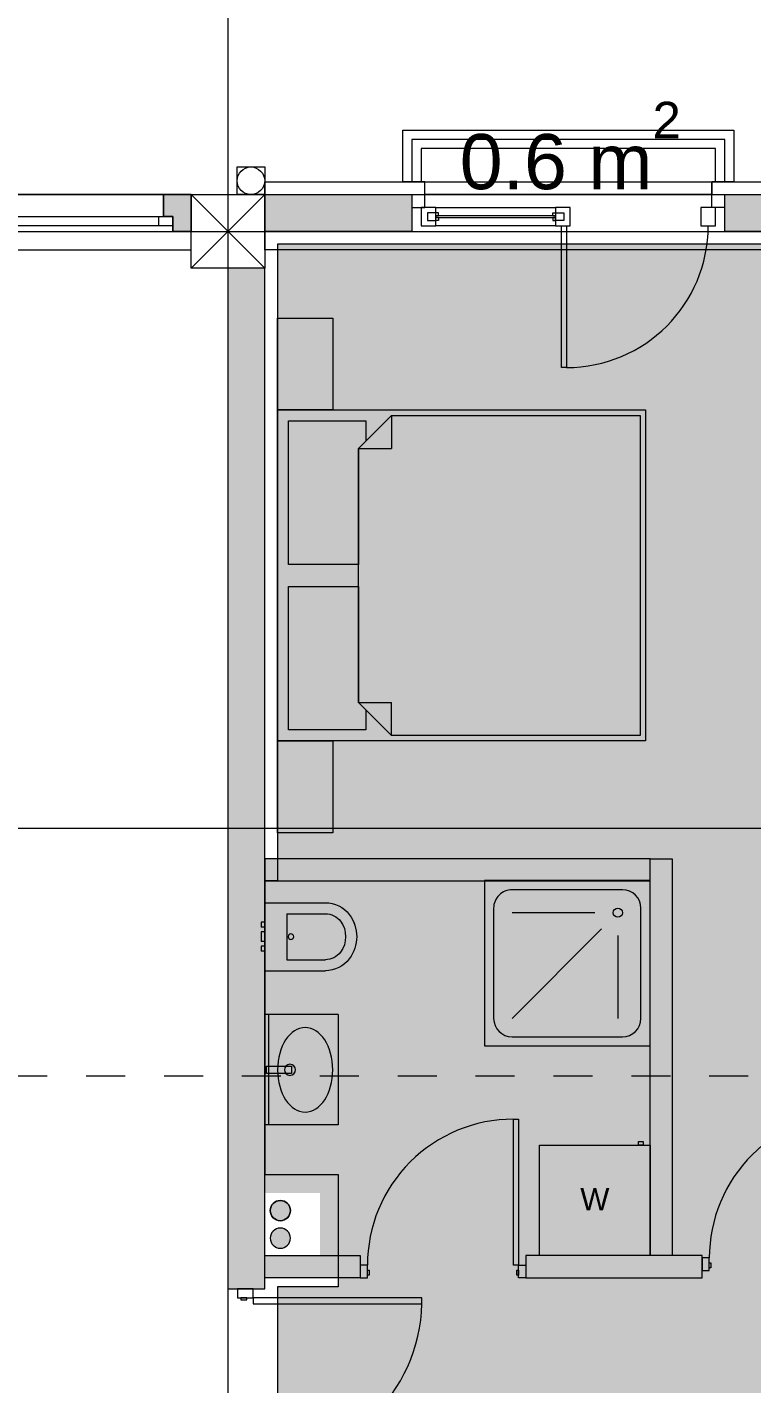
# Model space of a CAD drawing. Header units: millimetres. Extents: x 475159934 to 476245151, y 4620917055 to 4621447368.
# Drawn here: x 475246133 to 475250072, y 4621050405 to 4621057783 of the extents above; entities that cross this region are included whole.
import ezdxf
from ezdxf.enums import TextEntityAlignment as Align

# ---------------------------------------------------------------- set-up
doc = ezdxf.new("R2010")
doc.units = ezdxf.units.MM
doc.header["$MEASUREMENT"] = 0
doc.linetypes.add('Dashed', pattern=[423.333333, 211.666667, -211.666667])
for name, color, linetype, lineweight in [('2D Drafting - General_Pen_No__1_Pen_No__7', 7, 'Continuous', 0), ('2D Drafting - General_Pen_No__1_Pen_No__7_Pen_No__7', 7, 'Continuous', 0), ('2D Drafting - General_Pen_No__250_Pen_No__7_Pen_No__154', 154, 'Continuous', 0), ('2D Drafting - General_Pen_No__250_Pen_No__7_Pen_No__250', 7, 'Continuous', 0), ('2D Drafting - General_Pen_No__250_Pen_No__7_Pen_No__7', 7, 'Continuous', 0), ('2D Drafting - General_Pen_No__7_Pen_No__250', 7, 'Continuous', 0), ('2D Drafting - General_Pen_No__7_Pen_No__7_Pen_No__7', 7, 'Continuous', 0), ('Doors_Pen_No__7_Pen_No__7_Pen_No__7', 7, 'Continuous', 0), ('G-Anno-Nplt_Pen_No__151', 151, 'Continuous', 0), ('G-Anno-Nplt_Pen_No__4', 7, 'Continuous', 0), ('G-Anno-Nplt_Pen_No__7', 7, 'Continuous', 0), ('gegmebi_Pen_No__7_Pen_No__7', 7, 'Continuous', 0), ('kar-panjara_Pen_No__7_Pen_No__7_Pen_No__7', 7, 'Continuous', 0), ('New_Interior - Furniture _Pen_No__86', 86, 'Continuous', 0), ('New_reg_nak_Pen_No__7', 7, 'Continuous', 0), ('New_shenobebi_Pen_No__1', 1, 'Continuous', 0), ('New_shenobebi_Pen_No__7', 7, 'Continuous', 0), ('New_Structural - Bearing_Pen_No__250', 7, 'Continuous', 0), ('shaxtebi da milebi_Pen_No__1_Pen_No__1_Pen_No__1', 1, 'Continuous', 0), ('zoma_Pen_No__142', 142, 'Continuous', 0), ('zoma_Pen_No__5_Pen_No__5', 5, 'Continuous', 0)]:
    doc.layers.add(name, color=color, linetype=linetype, lineweight=lineweight)
for name, color, linetype in [('New_Interior - Furniture', 7, 'Continuous'), ('New_R03_Nakveti', 7, 'Continuous'), ('zoma', 7, 'Continuous')]:
    doc.layers.add(name, color=color, linetype=linetype)
for name, color, linetype, lineweight, true_color in [('New_Interior - Furniture _Pen_No__252', 7, 'Continuous', 0, 0x666666), ('New_R03_Nakveti_Pen_No__252', 7, 'Continuous', 0, 0x666666), ('shaxtebi da milebi_Pen_No__1_Pen_No__1_Pen_No__252', 7, 'Continuous', 0, 0x666666)]:
    doc.layers.add(name, color=color, linetype=linetype, lineweight=lineweight, true_color=true_color)
doc.styles.add('GENERATED_STYLE_1', font='arial.ttf')
doc.styles.add('GENERATED_STYLE_3', font='arial.ttf')
doc.dimstyles.new('GENERATED_STYLE__3', dxfattribs={"dimtxt": 200, "dimasz": 64.421331, "dimexe": 0.18, "dimexo": 3, "dimgap": 0, "dimtad": 1, "dimtih": 1, "dimtoh": 1, "dimlfac": 0.001, "dimzin": 0, "dimdsep": 46, "dimtxsty": 'GENERATED_STYLE_3', "dimblk": 'ARROWHEAD_2', "dimblk1": 'ARROWHEAD_2', "dimblk2": 'ARROWHEAD_2', "dimcen": 0.09, "dimclrd": 142, "dimclre": 142, "dimclrt": 142, "dimadec": 0, "dimazin": 0, "dimtfac": 1, "dimtdec": 4, "dimtmove": 0, "dimatfit": 3, "dimfxl": 1, "dimtolj": 1, "dimtzin": 0, "dimarcsym": 0})
doc.dimstyles.new('GENERATED_STYLE__6', dxfattribs={"dimtxt": 200, "dimasz": 64.421331, "dimexe": 0.18, "dimexo": 3, "dimgap": 0, "dimtad": 1, "dimlfac": 0.001, "dimzin": 0, "dimdsep": 46, "dimtxsty": 'GENERATED_STYLE_3', "dimblk": 'ARROWHEAD_2', "dimblk1": 'ARROWHEAD_2', "dimblk2": 'ARROWHEAD_2', "dimcen": 0.09, "dimclrd": 142, "dimclre": 142, "dimclrt": 142, "dimadec": 0, "dimazin": 0, "dimtfac": 1, "dimtdec": 4, "dimtmove": 0, "dimatfit": 3, "dimfxl": 1, "dimtolj": 1, "dimtzin": 0, "dimarcsym": 0})

# ---------------------------------------------------------------- blocks, each defined once
blk = doc.blocks.new('Bed Layout 23_2')
at = {"layer": 'New_R03_Nakveti_Pen_No__252', "color": 251, "linetype": 'Continuous', "lineweight": 0, "true_color": 0x666666}
for p, q in [((-900, 0), (-1399.9, 0)), ((-1399.9, 0), (-1399.9, -300)), ((-900, -300), (-900, 0)), ((900, 0), (-900, 0)), ((-900, 0), (-900, -2000)), ((1399.9, 0), (900, 0)), ((900, 0), (900, -300)), ((900, -2000), (900, 0)), ((1399.9, -300), (1399.9, 0)), ((-1399.9, -300), (-900, -300)), ((900, -300), (1399.9, -300)), ((-690, -440), (-870, -620)), ((0, -440), (-690, -440)), ((-690, -440), (-690, -620)), ((690, -440), (0, -440)), ((870, -620), (690, -440)), ((690, -440), (690, -620)), ((-870, -620), (-870, -1970)), ((-870, -620), (-690, -620)), ((870, -620), (690, -620)), ((870, -1970), (870, -620)), ((-870, -1970), (0, -1970)), ((0, -1970), (870, -1970)), ((-900, -2000), (900, -2000))]:
    blk.add_line(p, q, dxfattribs=at)
at = {"layer": 'New_R03_Nakveti_Pen_No__252', "color": 251, "linetype": 'Continuous', "lineweight": 0, "true_color": 0x666666, "flags": 128}
for points in [[(-60, -440), (-60, -60), (-840, -60), (-840, -480), (-730, -480), (-690, -440)], [(690, -440), (730, -480), (840, -480), (840, -60), (60, -60), (60, -440)]]:
    blk.add_lwpolyline(points, close=True, dxfattribs=at)
blk = doc.blocks.new('Shower Tray 26_3')
at = {"layer": 'New_Interior - Furniture _Pen_No__252', "color": 251, "linetype": 'Continuous', "lineweight": 0, "true_color": 0x666666}
for p, q in [((750, 850), (150, 850)), ((50, 750), (50, 150)), ((175, 300), (175, 750)), ((263.4, 263.4), (750, 750)), ((850, 150), (850, 750)), ((300, 175), (750, 175)), ((150, 50), (750, 50))]:
    blk.add_line(p, q, dxfattribs=at)
at = {"layer": 'New_Interior - Furniture _Pen_No__252', "color": 251, "linetype": 'Continuous', "lineweight": 0, "true_color": 0x666666, "flags": 128}
blk.add_lwpolyline([(900, 0), (900, 900), (0, 900), (0, 0)], close=True, dxfattribs=at)
at = {"layer": 'New_Interior - Furniture _Pen_No__252', "color": 251, "linetype": 'Continuous', "lineweight": 0, "true_color": 0x666666}
blk.add_circle((175, 175), 25, dxfattribs=at)
for centre, start, end in [((150, 750), 90, 180), ((750, 750), 0, 90), ((150, 150), 180, 270), ((750, 150), 270, 0)]:
    blk.add_arc(centre, 100, start, end, dxfattribs=at)
blk = doc.blocks.new('Bidet 26')
at = {"layer": 'New_Interior - Furniture _Pen_No__252', "color": 251, "linetype": 'Continuous', "lineweight": 0, "true_color": 0x666666}
for p, q in [((185, 0), (-185, 0)), ((-78.5, 20), (-74.5, 20)), ((-78.5, 0), (-78.5, 20)), ((-74.5, 20), (-65, 20)), ((-65, 20), (-55.5, 20)), ((-55.5, 20), (-51.5, 20)), ((-51.5, 0), (-51.5, 20)), ((-27, 20), (-19.1, 20)), ((-27, 0), (-27, 20)), ((-19.1, 20), (0, 20)), ((0, 20), (19.1, 20)), ((0, 0), (19.1, 0)), ((19.1, 20), (27, 20)), ((19.1, 0), (27, 0)), ((27, 0), (27, 20)), ((51.5, 20), (55.5, 20)), ((51.5, 0), (51.5, 20)), ((51.5, 0), (55.5, 0)), ((55.5, 20), (65, 20)), ((55.5, 0), (65, 0)), ((65, 20), (74.5, 20)), ((65, 0), (74.5, 0)), ((74.5, 20), (78.5, 20)), ((74.5, 0), (78.5, 0)), ((78.5, 0), (78.5, 20)), ((185, 0), (185, -330)), ((-185, 0), (-185, -330)), ((-78.5, 0), (-74.5, 0)), ((-74.5, 0), (-65, 0)), ((-65, 0), (-55.5, 0)), ((-55.5, 0), (-51.5, 0)), ((-27, 0), (-19.1, 0)), ((-19.1, 0), (0, 0)), ((-125, -120), (-125, -330)), ((-125, -120), (125, -120)), ((125, -120), (125, -330))]:
    blk.add_line(p, q, dxfattribs=at)
blk.add_circle((0, -142.5), 15, dxfattribs=at)
for centre, radius, start, end in [((-22.5, -330), 162.5, 180, 233.1301), ((-22.5, -330), 162.5, 180, 233.1301), ((-22.5, -330), 102.5, 180, 233.1301), ((22.5, -330), 102.5, 306.8699, 0), ((22.5, -330), 162.5, 306.8699, 0), ((0, -300), 140, 233.1301, 306.8699), ((0, -300), 200, 233.1301, 306.8699), ((0, -300), 200, 233.1301, 270)]:
    blk.add_arc(centre, radius, start, end, dxfattribs=at)
blk = doc.blocks.new('Multi-Basin Counter 26')
at = {"layer": 'New_Interior - Furniture _Pen_No__252', "color": 251, "linetype": 'Continuous', "lineweight": 0, "true_color": 0x666666}
for p, q in [((-300, 0), (300, 0)), ((-300, -400), (-300, 0)), ((300, -400), (300, 0)), ((-300, -20), (300, -20)), ((-300, -400), (300, -400))]:
    blk.add_line(p, q, dxfattribs=at)
at = {"layer": 'New_Interior - Furniture _Pen_No__252', "color": 251, "linetype": 'Continuous', "lineweight": 0, "true_color": 0x666666, "flags": 128}
blk.add_lwpolyline([(-20, -145), (20, -145), (20, -10), (-20, -10)], close=True, dxfattribs=at)
at = {"layer": 'New_Interior - Furniture _Pen_No__252', "color": 251, "linetype": 'Continuous', "lineweight": 0, "true_color": 0x666666}
blk.add_circle((0, -137.1895), 30, dxfattribs=at)
blk.add_ellipse((0, -220), major_axis=(230, 0), ratio=0.652173913, dxfattribs=at)
blk = doc.blocks.new('Washer 26')
at = {"layer": 'New_Interior - Furniture _Pen_No__252', "color": 251, "linetype": 'Continuous', "lineweight": 0, "true_color": 0x666666, "flags": 128}
for points in [[(-300, 0), (-300, -600), (300, -600), (300, 0)], [(-263.5, 0), (-236.5, 0), (-236.5, 20), (-263.5, 20)], [(-263.5, 0), (-236.5, 0), (-236.5, 20), (-263.5, 20)]]:
    blk.add_lwpolyline(points, close=True, dxfattribs=at)
at = {"layer": 'New_Interior - Furniture _Pen_No__86', "color": 86, "lineweight": 0, "style": 'GENERATED_STYLE_3'}
blk.add_attdef('stDisplayText', text='', height=120, dxfattribs=at).set_placement((0, -293.1), align=Align.MIDDLE_CENTER)
blk = doc.blocks.new('*D681', base_point=(475826095.8, 4621095193.2))
at = {"layer": 'zoma_Pen_No__142', "color": 142, "linetype": 'Continuous', "lineweight": 0, "transparency": 16777216}
for p, q in [((475229850.7, 4621061026.7), (475229723.6, 4621061026.7)), ((475229829.6, 4621061002.2), (475229744.8, 4621061051.2)), ((475229787.2, 4621061026.7), (475229787.2, 4621061068.1)), ((475229787.2, 4621041672.1), (475229787.2, 4621061026.7)), ((475229744.8, 4621041696.5), (475229829.6, 4621041647.6)), ((475229850.7, 4621041672.1), (475229723.6, 4621041672.1)), ((475229787.2, 4621041630.6), (475229787.2, 4621041672.1))]:
    blk.add_line(p, q, dxfattribs=at)
at = {"layer": 'zoma_Pen_No__142', "color": 142, "lineweight": 0, "transparency": 16777216, "insert": (475229747.2, 4621051006.2), "char_height": 200, "attachment_point": 7, "rotation": 90, "style": 'GENERATED_STYLE_3'}
blk.add_mtext('\\A1;{\\pql;\\fArial|b0|i0|c204|p0;\\W1.000000;19.35}', dxfattribs=at)
blk = doc.blocks.new('ARROWHEAD_2')
at = {"color": 0, "linetype": 'Continuous', "lineweight": 0}
for p, q in [((0, 0), (-1, 0)), ((-0.38, -0.66), (0.38, 0.66))]:
    blk.add_line(p, q, dxfattribs=at)
blk = doc.blocks.new('*D691', base_point=(475826095.8, 4621095193.2))
at = {"layer": 'zoma_Pen_No__142', "color": 142, "linetype": 'Continuous', "lineweight": 0, "transparency": 16777216}
for p, q in [((475230666.9, 4621060651.2), (475230751.7, 4621060602.2)), ((475230772.9, 4621060626.7), (475230645.8, 4621060626.7)), ((475230709.3, 4621056872.1), (475230709.3, 4621060626.7)), ((475230666.9, 4621056896.5), (475230751.7, 4621056847.6)), ((475230772.9, 4621056872.1), (475230645.8, 4621056872.1))]:
    blk.add_line(p, q, dxfattribs=at)
at = {"layer": 'zoma_Pen_No__142', "color": 142, "lineweight": 0, "transparency": 16777216, "char_height": 200, "attachment_point": 7, "rotation": 90, "style": 'GENERATED_STYLE_3'}
for s, insert in [('\\A1;{\\pql;\\fArial|b0|i0|c204|p0;\\W1.000000;0.40}', (475230669.3, 4621060068.4)), ('\\A1;{\\pql;\\fArial|b0|i0|c204|p0;\\W1.000000;3.75}', (475230669.3, 4621058482.5))]:
    blk.add_mtext(s, dxfattribs=dict(at, insert=insert))
blk = doc.blocks.new('*D731', base_point=(475826095.8, 4621095193.2))
at = {"layer": 'zoma_Pen_No__142', "color": 142, "linetype": 'Continuous', "lineweight": 0, "transparency": 16777216}
for p, q in [((475300055.4, 4621061026.7), (475299928.2, 4621061026.7)), ((475300034.2, 4621061002.2), (475299949.4, 4621061051.2)), ((475299991.8, 4621061026.7), (475299991.8, 4621061068.1)), ((475299991.8, 4621041672.1), (475299991.8, 4621061026.7)), ((475299949.4, 4621041696.5), (475300034.2, 4621041647.6)), ((475300055.4, 4621041672.1), (475299928.2, 4621041672.1)), ((475299991.8, 4621041630.6), (475299991.8, 4621041672.1))]:
    blk.add_line(p, q, dxfattribs=at)
at = {"layer": 'zoma_Pen_No__142', "color": 142, "lineweight": 0, "transparency": 16777216, "insert": (475299951.8, 4621051006.2), "char_height": 200, "attachment_point": 7, "rotation": 90, "style": 'GENERATED_STYLE_3'}
blk.add_mtext('\\A1;{\\pql;\\fArial|b0|i0|c204|p0;\\W1.000000;19.35}', dxfattribs=at)
blk = doc.blocks.new('*D749', base_point=(475826095.8, 4621095193.2))
at = {"layer": 'zoma_Pen_No__142', "color": 142, "linetype": 'Continuous', "lineweight": 0, "transparency": 16777216}
for p, q in [((475240543.8, 4621063231.9), (475240494.9, 4621063147.1)), ((475240519.4, 4621063125.9), (475240519.4, 4621063253.1)), ((475247043.8, 4621063231.9), (475246994.9, 4621063147.1)), ((475247019.4, 4621063125.9), (475247019.4, 4621063253.1)), ((475240519.4, 4621063189.5), (475247019.4, 4621063189.5))]:
    blk.add_line(p, q, dxfattribs=at)
at = {"layer": 'zoma_Pen_No__142', "color": 142, "lineweight": 0, "transparency": 16777216, "char_height": 200, "attachment_point": 7, "style": 'GENERATED_STYLE_3'}
for s, insert in [('\\A1;{\\pql;\\fArial|b0|i0|c204|p0;\\W1.000000;6.50}', (475243502.4, 4621063229.5)), ('\\A1;{\\pql;\\fArial|b0|i0|c204|p0;\\W1.000000;0.40}', (475246461, 4621063229.5))]:
    blk.add_mtext(s, dxfattribs=dict(at, insert=insert))
blk = doc.blocks.new('*D750', base_point=(475826095.8, 4621095193.2))
at = {"layer": 'zoma_Pen_No__142', "color": 142, "linetype": 'Continuous', "lineweight": 0, "transparency": 16777216}
for p, q in [((475247043.8, 4621063231.9), (475246994.9, 4621063147.1)), ((475247019.4, 4621063125.9), (475247019.4, 4621063253.1)), ((475247443.8, 4621063231.9), (475247394.9, 4621063147.1)), ((475247419.4, 4621063125.9), (475247419.4, 4621063253.1)), ((475247019.4, 4621063189.5), (475247419.4, 4621063189.5))]:
    blk.add_line(p, q, dxfattribs=at)
blk = doc.blocks.new('*D751', base_point=(475826095.8, 4621095193.2))
at = {"layer": 'zoma_Pen_No__142', "color": 142, "linetype": 'Continuous', "lineweight": 0, "transparency": 16777216}
for p, q in [((475247443.8, 4621063231.9), (475247394.9, 4621063147.1)), ((475247419.4, 4621063125.9), (475247419.4, 4621063253.1)), ((475253943.8, 4621063231.9), (475253894.9, 4621063147.1)), ((475253919.4, 4621063125.9), (475253919.4, 4621063253.1)), ((475247419.4, 4621063189.5), (475253919.4, 4621063189.5))]:
    blk.add_line(p, q, dxfattribs=at)
at = {"layer": 'zoma_Pen_No__142', "color": 142, "lineweight": 0, "transparency": 16777216, "char_height": 200, "attachment_point": 7, "style": 'GENERATED_STYLE_3'}
for s, insert in [('\\A1;{\\pql;\\fArial|b0|i0|c204|p0;\\W1.000000;6.50}', (475250402.4, 4621063229.5)), ('\\A1;{\\pql;\\fArial|b0|i0|c204|p0;\\W1.000000;0.40}', (475253361, 4621063229.5))]:
    blk.add_mtext(s, dxfattribs=dict(at, insert=insert))

msp = doc.modelspace()

# ---------------------------------------------------------------- hatches: boundary and pattern name
at = {"layer": '2D Drafting - General_Pen_No__250_Pen_No__7_Pen_No__154', "linetype": 'Continuous', "lineweight": 0}
msp.add_hatch(color=154, dxfattribs=at).paths.add_polyline_path([(475247024.343, 4621056872.054), (475247024.343, 4621056672.054), (475246924.343, 4621056672.054), (475246924.343, 4621056751.937), (475246874.34, 4621056751.937), (475246874.34, 4621056872.054), (475246924.343, 4621056872.054)])
at = {"layer": '2D Drafting - General_Pen_No__250_Pen_No__7_Pen_No__7', "linetype": 'Continuous', "lineweight": 0}
for points in [[(475248224.161, 4621056672.054), (475247424.343, 4621056672.054), (475247424.343, 4621056872.054), (475248224.161, 4621056872.054)], [(475250823.996, 4621056672.011), (475249924.38, 4621056672.011), (475249924.38, 4621056872.046), (475250823.996, 4621056872.054)], [(475247224.343, 4621056472.054), (475247224.343, 4621050922.011), (475247424.343, 4621050922.011), (475247424.343, 4621056472.054)], [(475249518.628, 4621053259.698), (475247424.343, 4621053259.698), (475247424.343, 4621053139.698), (475249518.628, 4621053139.698)], [(475249638.628, 4621053259.706), (475249638.684, 4621051102.08), (475249518.684, 4621051102.077), (475249518.628, 4621053259.703)], [(475247424.343, 4621051542.386), (475247824.343, 4621051542.386), (475247824.343, 4621051002.368), (475247424.343, 4621051002.368), (475247424.343, 4621051102.014), (475247724.343, 4621051102.014), (475247724.343, 4621051442.033), (475247424.343, 4621051442.033)], [(475247943.151, 4621051102.036), (475247943.154, 4621050982.036), (475247424.324, 4621050982.023), (475247424.324, 4621051102.023)], [(475249801.419, 4621051102.031), (475248843.154, 4621051102.031), (475248843.154, 4621050982.031), (475249801.419, 4621050982.031)]]:
    msp.add_hatch(color=7, dxfattribs=at).paths.add_polyline_path(points)
at = {"layer": 'G-Anno-Nplt_Pen_No__151', "linetype": 'Continuous', "lineweight": 0, "true_color": 0x1f2f3f}
msp.add_hatch(color=169, dxfattribs=at).paths.add_polyline_path([(475247424.343, 4621051542.386), (475247824.31, 4621051542.386), (475247824.31, 4621050932.017), (475247494.343, 4621050932.017), (475247494.343, 4621049342.06), (475250194.768, 4621049342.06), (475250194.768, 4621043942.06), (475254054.343, 4621043942.06), (475254054.343, 4621048411.866), (475253654.343, 4621048411.866), (475253654.343, 4621050282.248), (475254054.343, 4621050282.248), (475254054.343, 4621055502.06), (475250554.161, 4621055502.06), (475250554.161, 4621056602.06), (475247494.343, 4621056602.06), (475247494.343, 4621053139.697), (475247424.343, 4621053139.697)])
at = {"layer": 'shaxtebi da milebi_Pen_No__1_Pen_No__1_Pen_No__1', "linetype": 'Continuous', "lineweight": 0}
msp.add_hatch(color=1, dxfattribs=at).paths.add_polyline_path([(475247509.343, 4621051252.014, -1), (475247509.343, 4621051142.014, -1)])
at = {"layer": 'shaxtebi da milebi_Pen_No__1_Pen_No__1_Pen_No__252', "linetype": 'Continuous', "lineweight": 0, "true_color": 0x666666}
msp.add_hatch(color=251, dxfattribs=at).paths.add_polyline_path([(475247509.343, 4621051402.014, -1), (475247509.343, 4621051292.014, -1)])

# ---------------------------------------------------------------- linework, layer by layer
at = {"layer": '2D Drafting - General_Pen_No__1_Pen_No__7', "color": 7, "linetype": 'Continuous', "lineweight": 0}
for p, q in [((475247024.343, 4621056472.054), (475247424.343, 4621056872.054)), ((475247424.343, 4621056472.054), (475247024.343, 4621056872.054))]:
    msp.add_line(p, q, dxfattribs=at)
at = {"layer": '2D Drafting - General_Pen_No__1_Pen_No__7', "color": 7, "linetype": 'Continuous', "lineweight": 0, "flags": 128}
for points in [[(475240524.343, 4621056572.054), (475247024.343, 4621056572.054), (475247024.343, 4621056872.054), (475240524.343, 4621056872.054)], [(475247424.343, 4621056472.054), (475247024.343, 4621056472.054), (475247024.343, 4621056872.054), (475247424.343, 4621056872.054)], [(475253924.343, 4621056572.054), (475247424.343, 4621056572.054), (475247424.343, 4621056872.054), (475253924.343, 4621056872.054)]]:
    msp.add_lwpolyline(points, close=True, dxfattribs=at)
at = {"layer": '2D Drafting - General_Pen_No__1_Pen_No__7', "color": 7, "linetype": 'Continuous', "lineweight": 0}
msp.add_circle((475247349.343, 4621056947.054), 75, dxfattribs=at)
at = {"layer": '2D Drafting - General_Pen_No__1_Pen_No__7_Pen_No__7', "color": 7, "linetype": 'Continuous', "lineweight": 0}
msp.add_arc((475247386.095, 4621050864.289), 893.239, 268.396194, 358.396194, dxfattribs=at)
at = {"layer": '2D Drafting - General_Pen_No__250_Pen_No__7_Pen_No__250', "color": 7, "linetype": 'Continuous', "lineweight": 0, "flags": 128}
for points in [[(475247224.343, 4621056472.054), (475247224.343, 4621050922.011), (475247424.343, 4621050922.011), (475247424.343, 4621056472.054)], [(475249518.628, 4621053259.698), (475247424.343, 4621053259.698), (475247424.343, 4621053139.698), (475249518.628, 4621053139.698)], [(475249638.628, 4621053259.706), (475249638.684, 4621051102.08), (475249518.684, 4621051102.077), (475249518.628, 4621053259.703)], [(475247943.151, 4621051102.036), (475247943.154, 4621050982.036), (475247424.324, 4621050982.023), (475247424.324, 4621051102.023)], [(475249801.419, 4621051102.031), (475248843.154, 4621051102.031), (475248843.154, 4621050982.031), (475249801.419, 4621050982.031)]]:
    msp.add_lwpolyline(points, close=True, dxfattribs=at)
at = {"layer": '2D Drafting - General_Pen_No__250_Pen_No__7_Pen_No__7', "color": 7, "linetype": 'Continuous', "lineweight": 0, "flags": 128}
for points in [[(475247024.343, 4621056872.054), (475247024.343, 4621056672.054), (475246924.343, 4621056672.054), (475246924.343, 4621056751.937), (475246874.34, 4621056751.937), (475246874.34, 4621056872.054), (475246924.343, 4621056872.054)], [(475248224.161, 4621056672.054), (475247424.343, 4621056672.054), (475247424.343, 4621056872.054), (475248224.161, 4621056872.054)], [(475250823.996, 4621056672.011), (475249924.38, 4621056672.011), (475249924.38, 4621056872.046), (475250823.996, 4621056872.054)]]:
    msp.add_lwpolyline(points, close=True, dxfattribs=at)
at = {"layer": '2D Drafting - General_Pen_No__7_Pen_No__250', "color": 7, "linetype": 'Continuous', "lineweight": 0, "flags": 128}
for points in [[(475248224.379, 4621056802.012), (475248294.394, 4621056802.012), (475248294.395, 4621056942.273)], [(475249924.38, 4621056801.961), (475249854.372, 4621056801.96), (475249854.37, 4621056942.222)]]:
    msp.add_lwpolyline(points, dxfattribs=at)
at = {"layer": '2D Drafting - General_Pen_No__7_Pen_No__7_Pen_No__7', "color": 7, "linetype": 'Continuous', "lineweight": 0, "flags": 128}
msp.add_lwpolyline([(475248354.868, 4621056801.835), (475249004.868, 4621056801.806), (475249004.864, 4621056701.867), (475248354.864, 4621056701.896)], close=True, dxfattribs=at)
at = {"layer": '2D Drafting - General_Pen_No__7_Pen_No__7_Pen_No__7', "color": 7, "linetype": 'Continuous', "lineweight": 0}
for centre, radius, start, end in [((475249064.553, 4621056701.854), 770.311, 269.9974687, 359.994289), ((475250635.242, 4621051089.234), 794.311, 89.998516, 180.0001975), ((475248776.976, 4621051049.793), 794.311, 90, 180.0016827)]:
    msp.add_arc(centre, radius, start, end, dxfattribs=at)
at = {"layer": 'Doors_Pen_No__7_Pen_No__7_Pen_No__7', "color": 7, "linetype": 'Continuous', "lineweight": 0, "flags": 128}
for points in [[(475249037.886, 4621056701.855), (475249064.553, 4621056701.854), (475249064.519, 4621055931.543), (475249037.852, 4621055931.544)], [(475248803.643, 4621051049.793), (475248776.976, 4621051049.793), (475248776.976, 4621051844.104), (475248803.643, 4621051844.104)], [(475249801.418, 4621051021.499), (475249840.929, 4621051021.498), (475249840.93, 4621051089.232), (475249801.419, 4621051089.233)], [(475249849.818, 4621051035.898), (475249840.929, 4621051035.898), (475249840.93, 4621051062.565), (475249849.819, 4621051062.565)], [(475247943.154, 4621050982.036), (475247982.665, 4621050982.036), (475247982.665, 4621051049.769), (475247943.154, 4621051049.769)], [(475247991.554, 4621050996.436), (475247982.665, 4621050996.436), (475247982.665, 4621051023.103), (475247991.554, 4621051023.103)], [(475248803.643, 4621050996.459), (475248794.754, 4621050996.459), (475248794.754, 4621051023.126), (475248803.643, 4621051023.126)], [(475248843.154, 4621050982.059), (475248803.643, 4621050982.059), (475248803.643, 4621051049.793), (475248843.154, 4621051049.793)], [(475247276.428, 4621050922.011), (475247276.428, 4621050872.622), (475247361.095, 4621050872.622), (475247361.095, 4621050922.011)], [(475247294.428, 4621050872.622), (475247294.428, 4621050861.511), (475247327.762, 4621050861.511), (475247327.762, 4621050872.622)], [(475247361.095, 4621050872.622), (475247361.095, 4621050839.289), (475248278.984, 4621050839.289), (475248278.984, 4621050872.622)]]:
    msp.add_lwpolyline(points, close=True, dxfattribs=at)
at = {"layer": 'G-Anno-Nplt_Pen_No__4', "color": 7, "linetype": 'Continuous', "lineweight": 0, "flags": 128}
for points in [[(475248174.379, 4621057222.011), (475249974.379, 4621057222.011), (475249974.379, 4621056941.998), (475249854.371, 4621056941.998), (475249854.371, 4621056872.22), (475248294.393, 4621056872.234), (475248294.393, 4621056941.998), (475248174.379, 4621056941.998)], [(475247424.343, 4621051542.386), (475247824.31, 4621051542.386), (475247824.31, 4621050932.017), (475247494.343, 4621050932.017), (475247494.343, 4621049342.06), (475250194.768, 4621049342.06), (475250194.768, 4621043942.06), (475254054.343, 4621043942.06), (475254054.343, 4621048411.866), (475253654.343, 4621048411.866), (475253654.343, 4621050282.248), (475254054.343, 4621050282.248), (475254054.343, 4621055502.06), (475250554.161, 4621055502.06), (475250554.161, 4621056602.06), (475247494.343, 4621056602.06), (475247494.343, 4621053139.697), (475247424.343, 4621053139.697)]]:
    msp.add_lwpolyline(points, close=True, dxfattribs=at)
at = {"layer": 'gegmebi_Pen_No__7_Pen_No__7', "color": 7, "linetype": 'Continuous', "lineweight": 0}
for p, q in [((475247274.343, 4621056872.054), (475247274.343, 4621057022.054)), ((475247274.343, 4621057022.054), (475247424.343, 4621057022.054)), ((475247424.343, 4621057022.054), (475247424.343, 4621056872.054)), ((475247424.343, 4621056872.054), (475247274.343, 4621056872.054))]:
    msp.add_line(p, q, dxfattribs=at)
at = {"layer": 'kar-panjara_Pen_No__7_Pen_No__7_Pen_No__7', "color": 7, "linetype": 'Continuous', "lineweight": 0, "flags": 128}
for points in [[(475248354.868, 4621056801.835), (475248274.868, 4621056801.839), (475248274.864, 4621056701.839), (475248354.864, 4621056701.835)], [(475248309.865, 4621056731.898), (475248354.865, 4621056731.896), (475248354.866, 4621056746.896), (475248354.866, 4621056756.896), (475248369.866, 4621056756.895), (475248369.867, 4621056771.895), (475248309.867, 4621056771.898)], [(475248369.865, 4621056731.895), (475248354.865, 4621056731.896), (475248354.866, 4621056746.896), (475248369.866, 4621056746.895)], [(475248354.866, 4621056746.896), (475249004.866, 4621056746.867), (475249004.866, 4621056756.867), (475248354.866, 4621056756.896)], [(475248989.865, 4621056731.868), (475249004.865, 4621056731.867), (475249004.866, 4621056746.867), (475248989.866, 4621056746.868)], [(475249049.865, 4621056731.865), (475249004.865, 4621056731.867), (475249004.866, 4621056746.867), (475249004.866, 4621056756.867), (475248989.866, 4621056756.868), (475248989.867, 4621056771.868), (475249049.867, 4621056771.865)], [(475249084.868, 4621056801.864), (475249004.868, 4621056801.867), (475249004.864, 4621056701.867), (475249084.864, 4621056701.864)], [(475249874.868, 4621056801.786), (475249794.868, 4621056801.79), (475249794.864, 4621056701.79), (475249874.864, 4621056701.786)]]:
    msp.add_lwpolyline(points, close=True, dxfattribs=at)
at = {"layer": 'New_reg_nak_Pen_No__7', "color": 7, "linetype": 'Continuous', "lineweight": 0, "flags": 128}
msp.add_lwpolyline([(475247424.343, 4621056872.054), (475247424.343, 4621056942.054), (475250823.996, 4621056942.054), (475250823.996, 4621056872.054)], dxfattribs=at)
at = {"layer": 'New_shenobebi_Pen_No__1', "color": 1, "linetype": 'Dashed', "lineweight": 0}
msp.add_lwpolyline([(475301569.026, 4621056232.018), (475255555.776, 4621056232.018), (475255555.776, 4621052077.383), (475228397.958, 4621052077.383)], dxfattribs=at)
at = {"layer": 'New_shenobebi_Pen_No__7', "color": 7, "linetype": 'Continuous', "lineweight": 0}
for p, q in [((475248224.379, 4621057172.011), (475248224.379, 4621056942.054)), ((475249924.379, 4621057172.011), (475248224.379, 4621057172.011)), ((475249874.379, 4621057122.011), (475248274.379, 4621057122.011)), ((475248274.379, 4621057122.011), (475248274.379, 4621056942.054)), ((475249874.379, 4621056942.054), (475249874.379, 4621057122.011)), ((475249924.379, 4621056942.054), (475249924.379, 4621057172.011))]:
    msp.add_line(p, q, dxfattribs=at)
at = {"layer": 'New_Structural - Bearing_Pen_No__250', "color": 7, "linetype": 'Continuous', "lineweight": 0}
for p, q in [((475245374.337, 4621056871.891), (475246874.337, 4621056871.937)), ((475246874.337, 4621056871.937), (475246874.34, 4621056751.937)), ((475245399.34, 4621056751.892), (475246849.34, 4621056751.937)), ((475246849.34, 4621056751.937), (475246924.34, 4621056751.939)), ((475246849.342, 4621056701.937), (475246849.34, 4621056751.937)), ((475246874.34, 4621056751.937), (475246924.34, 4621056751.939)), ((475246874.34, 4621056751.937), (475246924.34, 4621056751.939)), ((475246924.34, 4621056751.939), (475246924.342, 4621056701.939)), ((475246924.34, 4621056751.939), (475246924.342, 4621056701.939)), ((475245324.343, 4621056671.89), (475246924.343, 4621056671.939)), ((475246849.342, 4621056701.937), (475245399.342, 4621056701.892)), ((475246924.342, 4621056701.939), (475246849.342, 4621056701.937)), ((475246924.342, 4621056701.939), (475246924.343, 4621056671.939))]:
    msp.add_line(p, q, dxfattribs=at)
at = {"layer": 'shaxtebi da milebi_Pen_No__1_Pen_No__1_Pen_No__1', "color": 1, "linetype": 'Continuous', "lineweight": 0, "flags": 128}
msp.add_lwpolyline([(475247509.343, 4621051252.014, 1), (475247509.343, 4621051142.014, 1)], format="xyb", close=True, dxfattribs=at)
at = {"layer": 'shaxtebi da milebi_Pen_No__1_Pen_No__1_Pen_No__252', "color": 251, "linetype": 'Continuous', "lineweight": 0, "true_color": 0x666666, "flags": 128}
for points in [[(475247509.343, 4621051402.014, -1), (475247509.343, 4621051292.014, -1)], [(475247509.343, 4621051402.014, 1), (475247509.343, 4621051292.014, 1)]]:
    msp.add_lwpolyline(points, format="xyb", close=True, dxfattribs=at)
at = {"layer": 'zoma_Pen_No__5_Pen_No__5', "color": 5, "linetype": 'Continuous', "lineweight": 0}
for p, q in [((475247224.343, 4621064308.036), (475247224.343, 4621036072.741)), ((475229343.792, 4621056672.054), (475300771.399, 4621056672.054)), ((475229343.792, 4621053426.689), (475300771.399, 4621053426.689))]:
    msp.add_line(p, q, dxfattribs=at)

# ---------------------------------------------------------------- block references
at = {"layer": 'New_Interior - Furniture', "color": 1, "linetype": 'Continuous', "lineweight": 0, "zscale": 1000, "rotation": 180}
msp.add_blockref('Shower Tray 26_3', (475249518.654, 4621053142.054), dxfattribs=at)
at = {"layer": 'New_Interior - Furniture', "color": 1, "linetype": 'Continuous', "lineweight": 0, "xscale": -1, "zscale": 1000}
for name, p, rotation in [('Bidet 26', (475247424.335, 4621052836.356), 90), ('Multi-Basin Counter 26', (475247424.361, 4621052112.405), 89.9999999999977)]:
    msp.add_blockref(name, p, dxfattribs=dict(at, rotation=rotation))
at = {"layer": 'New_Interior - Furniture', "color": 1, "linetype": 'Continuous', "lineweight": 0}
ref = msp.add_blockref('Washer 26', (475249218.668, 4621051702.077), dxfattribs=dict(at, xscale=-1, zscale=1000))
ref.add_attrib('stDisplayText', 'W', dxfattribs={"layer": 'New_Interior - Furniture _Pen_No__86', "color": 86, "lineweight": 0, "height": 120, "style": 'GENERATED_STYLE_3'}).set_placement((475249218.668, 4621051408.934), align=Align.MIDDLE_CENTER)
at = {"layer": 'New_R03_Nakveti', "color": 7, "linetype": 'Continuous', "lineweight": 0, "xscale": -0.9999999999999997, "zscale": 1000, "rotation": 90.0029726951062}
msp.add_blockref('Bed Layout 23_2', (475247494.27, 4621054800.759), dxfattribs=at)

# ---------------------------------------------------------------- texts
at = {"layer": 'G-Anno-Nplt_Pen_No__7', "color": 7, "lineweight": 0, "insert": (475248484.379, 4621056897.115), "char_height": 300, "attachment_point": 7, "style": 'GENERATED_STYLE_1'}
msp.add_mtext('{\\fArial|b0|i0|c204|p0;0.6 m{\\H0.66x;\\S2^  ;}}', dxfattribs=at)

# ---------------------------------------------------------------- dimensions: what is measured, and where the dimension line sits
at = {"layer": 'zoma', "color": 142, "linetype": 'Continuous', "lineweight": 0}
for base, p1, p2, picture, middle in [((475247019.368, 4621063189.494), (475240519.368, 4621042807.555), (475247019.368, 4621042807.542), '*D749', (475243761.364, 4621063329.494)), ((475253919.368, 4621063189.494), (475247419.368, 4621042807.542), (475253919.368, 4621043207.542), '*D751', (475250661.364, 4621063329.494)), ((475247419.368, 4621063189.494), (475247019.368, 4621042807.542), (475247419.368, 4621042807.542), '*D750', (475246719.947, 4621063329.494))]:
    dim = msp.add_linear_dim(base=base, p1=p1, p2=p2, dimstyle='GENERATED_STYLE__3', dxfattribs=at)
    dim.commit()
    dim.dimension.update_dxf_attribs({"geometry": picture, "text_midpoint": middle, "dimtype": 160})
for base, p1, p2, picture, middle in [((475229787.171, 4621061026.688), (475231459.487, 4621041672.053), (475253174.993, 4621061026.688), '*D681', (475229647.171, 4621051341.197)), ((475299991.81, 4621061026.688), (475233700.384, 4621041672.053), (475255415.89, 4621061026.688), '*D731', (475299851.81, 4621051341.197)), ((475230709.324, 4621060626.688), (475231774.993, 4621056872.053), (475253174.992, 4621060626.688), '*D691', (475230569.324, 4621058741.366))]:
    dim = msp.add_linear_dim(base=base, p1=p1, p2=p2, angle=90, dimstyle='GENERATED_STYLE__6', dxfattribs=at)
    dim.commit()
    dim.dimension.update_dxf_attribs({"geometry": picture, "text_midpoint": middle, "dimtype": 160, "text_rotation": 90})

doc.saveas('drawing.dxf')
